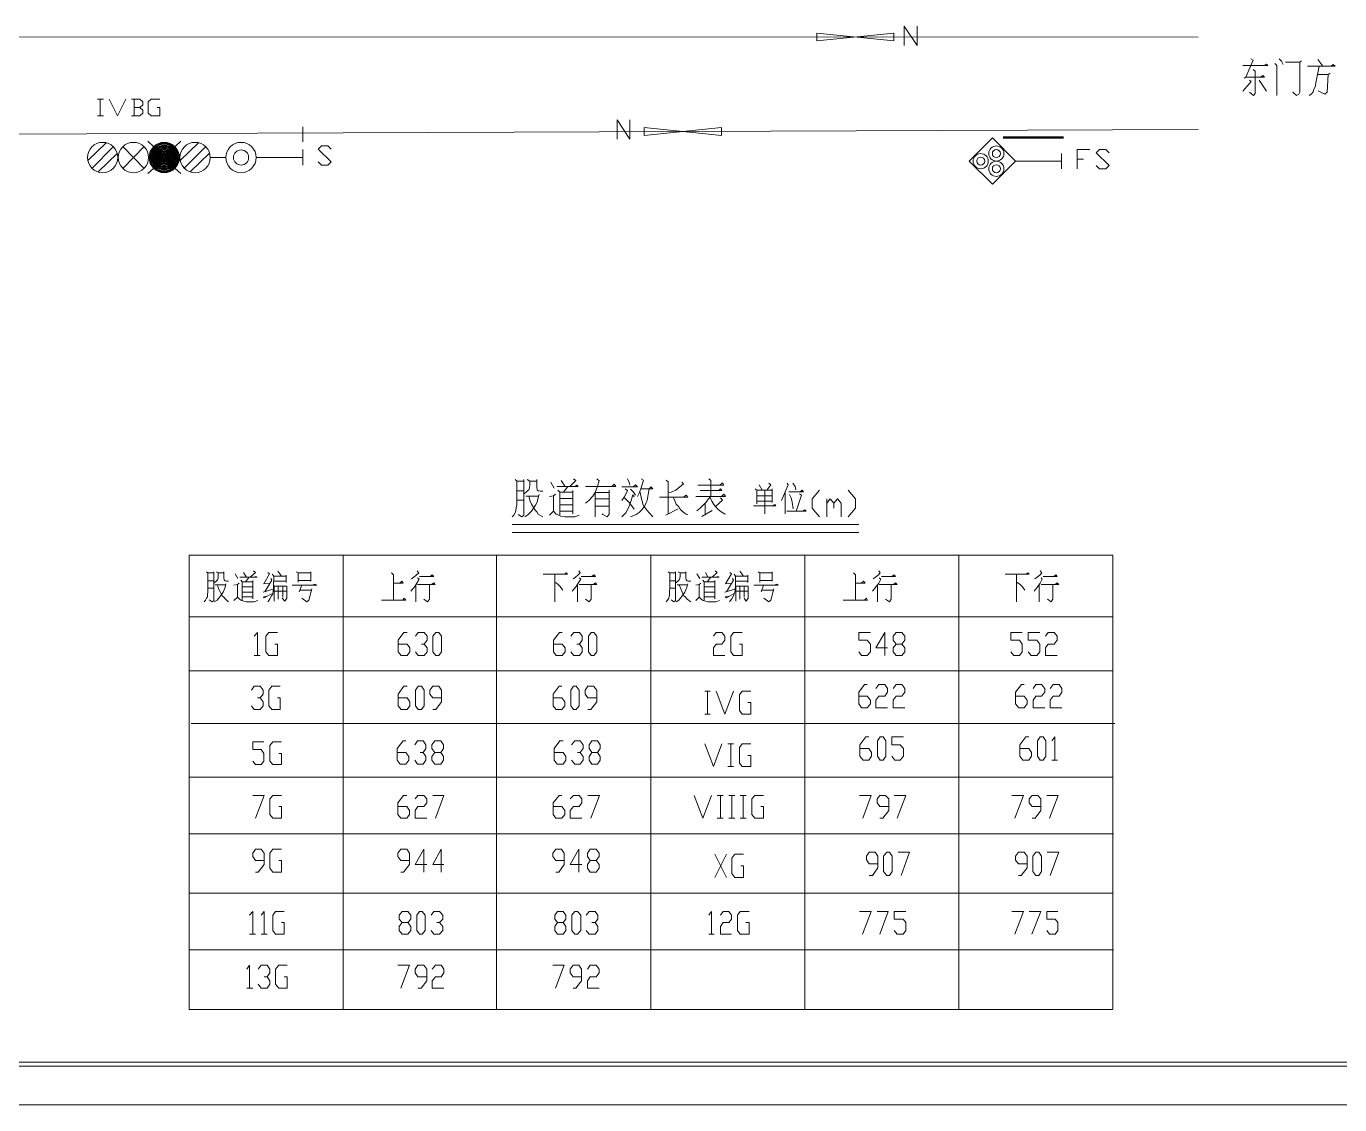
# Model space of a CAD drawing. Header units: millimetres. Extents: x 18 to 1853, y 466 to 763.
# Drawn here: x 1440.6 to 1611.3, y 466.2 to 606.3 of the extents above; entities that cross this region are included whole.
import ezdxf

# ---------------------------------------------------------------- set-up
doc = ezdxf.new("R2010")
doc.units = ezdxf.units.MM
doc.header["$MEASUREMENT"] = 0
doc.layers.add('1', color=7, linetype='Continuous')

msp = doc.modelspace()

# ---------------------------------------------------------------- linework, layer by layer
at = {"color": 3, "lineweight": 50}
msp.add_line((1567.55, 591.81), (1575.38, 591.81), dxfattribs=at)
at = {"color": 255, "linetype": 'Continuous', "lineweight": 0}
msp.add_line((18.35, 466.19), (1852.6, 466.19), dxfattribs=at)
for points in [[(1554.69, 603.76), (1554.69, 606.25), (1556.36, 603.76), (1556.36, 606.25)], [(1543.31, 604.38), (1543.31, 605.37)], [(1543.31, 605.37), (1553.34, 604.38)], [(1553.34, 605.37), (1543.31, 604.38)], [(1553.34, 604.38), (1553.34, 605.37)], [(1598.66, 601.16), (1601.94, 601.16), (1601.73, 601.32), (1601.42, 601.16)], [(1599.7, 602.04), (1600.01, 601.84), (1599.08, 599.65)], [(1602.82, 601.42), (1603.08, 601.16), (1603.08, 597.26)], [(1603.39, 602.04), (1603.7, 601.73), (1603.91, 601.27)], [(1604.22, 601.58), (1606.09, 601.58)], [(1606.3, 601.78), (1606.09, 601.58), (1606.09, 597.68), (1605.94, 597.42), (1605.63, 597.26), (1605.16, 597.68)], [(1607.08, 601.06), (1610.67, 601.06), (1610.41, 601.27), (1610.15, 601.06)], [(1608.59, 601.06), (1608.17, 598.93), (1608.12, 598.51), (1607.91, 598.04), (1607.81, 597.73), (1607.6, 597.47), (1607.29, 597.26)], [(1608.43, 601.94), (1609.06, 601.06)], [(1599.54, 599.24), (1599.75, 599.08), (1598.66, 597.83)], [(1598.87, 599.5), (1599.08, 599.65), (1601.47, 599.65), (1601.26, 599.86), (1600.95, 599.65)], [(1600.01, 600.64), (1600.27, 600.43), (1600.27, 597.52), (1600.06, 597.26), (1599.54, 597.68)], [(1600.79, 599.24), (1601.73, 597.83)], [(1608.38, 599.97), (1609.78, 599.97)], [(1610.04, 600.17), (1609.78, 599.97), (1609.63, 597.68), (1609.32, 597.42), (1608.48, 597.89)], [(1449.87, 596.8), (1450.64, 596.8)], [(1450.23, 596.8), (1450.23, 594.61)], [(1451.37, 596.8), (1452.46, 594.61), (1453.56, 596.8)], [(1455.37, 595.7), (1455.74, 596.07), (1455.74, 596.43), (1455.37, 596.8), (1454.28, 596.8)], [(1454.28, 594.61), (1455.37, 594.61), (1455.74, 594.98), (1455.74, 595.34), (1455.37, 595.7), (1454.65, 595.7)], [(1454.65, 596.8), (1454.65, 594.61)], [(1457.61, 595.7), (1457.97, 595.7), (1457.97, 594.61), (1456.83, 594.61), (1456.47, 594.98), (1456.47, 596.43), (1456.83, 596.8), (1457.97, 596.8)], [(1449.87, 594.61), (1450.64, 594.61)], [(1517.38, 591.6), (1517.38, 594.09), (1519.04, 591.6), (1519.04, 594.09)], [(1476.53, 593.21), (1476.53, 593.21)], [(1476.53, 591.23), (1476.53, 593.21)], [(1520.91, 592.07), (1520.91, 593.11)], [(1520.91, 593.11), (1530.94, 592.07)], [(1530.94, 593.11), (1520.91, 592.07)], [(1530.94, 592.07), (1530.94, 593.11)], [(1455.95, 590.66), (1453.14, 587.8)], [(1453.14, 590.66), (1455.95, 587.8)], [(1456.41, 591.34), (1457.14, 590.66)], [(1460.68, 591.34), (1459.95, 590.66)], [(1478.55, 588.64), (1478.97, 588.22), (1479.8, 588.22), (1480.22, 588.64), (1478.55, 590.3), (1478.97, 590.71), (1479.8, 590.71), (1480.22, 590.3)], [(1563.11, 588.74), (1566.13, 591.75)], [(1566.13, 591.75), (1569.14, 588.74)], [(1466.55, 589.21), (1464.52, 589.21)], [(1476.53, 589.21), (1470.55, 589.21)], [(1476.53, 588.22), (1476.53, 590.25)], [(1575.12, 587.75), (1575.12, 589.73)], [(1577.14, 587.75), (1577.14, 590.25), (1578.81, 590.25)], [(1577.14, 589), (1577.98, 589)], [(1579.64, 588.17), (1580.06, 587.75), (1580.89, 587.75), (1581.3, 588.17), (1579.64, 589.83), (1580.06, 590.25), (1580.89, 590.25), (1581.3, 589.83)], [(1457.14, 587.8), (1456.41, 587.13)], [(1459.95, 587.8), (1460.68, 587.13)], [(1566.13, 585.73), (1563.11, 588.74)], [(1569.14, 588.74), (1566.13, 585.73)], [(1575.12, 588.74), (1569.14, 588.74)], [(1504.12, 547.37), (1504.33, 547.16), (1504.33, 544.88), (1504.33, 544.1), (1504.28, 543.73), (1504.23, 543.32), (1504.12, 543.06), (1503.97, 542.74), (1503.76, 542.54)], [(1504.33, 547.16), (1505.27, 547.16)], [(1505.27, 547.37), (1505.27, 542.74), (1505.01, 542.54), (1504.54, 542.85)], [(1505.68, 547.37), (1506.05, 547.16), (1506.05, 546.64), (1506, 546.33), (1505.89, 546.07), (1505.74, 545.91), (1505.27, 545.5)], [(1506.05, 547.16), (1506.93, 547.16)], [(1506.93, 547.37), (1506.93, 546.38), (1506.98, 546.07), (1507.14, 545.91), (1507.4, 545.86), (1507.71, 545.86)], [(1508.75, 547.06), (1509.22, 546.28)], [(1509.53, 546.49), (1512.34, 546.49), (1512.13, 546.64), (1511.87, 546.49)], [(1510.1, 547.27), (1510.57, 546.54)], [(1510.98, 546.49), (1510.41, 545.76)], [(1511.71, 547.47), (1512.02, 547.27), (1511.24, 546.49)], [(1514.73, 547.47), (1515.04, 547.21), (1514.83, 546.54), (1514.52, 545.71), (1514.21, 545.24), (1513.69, 544.67), (1513.27, 544.3)], [(1513.27, 546.49), (1517.22, 546.49), (1517.01, 546.8), (1516.7, 546.49)], [(1518, 546.43), (1520.03, 546.43), (1519.77, 546.69), (1519.46, 546.43)], [(1518.42, 546.17), (1518.73, 545.97), (1518.52, 545.5), (1518.31, 545.08), (1518, 544.67)], [(1518.73, 547.47), (1518.94, 547.01), (1519.04, 546.64)], [(1520.5, 546.17), (1522, 546.17), (1521.79, 546.43), (1521.53, 546.17), (1521.43, 545.45), (1521.27, 544.67), (1521.12, 544.3), (1520.96, 543.99), (1520.6, 543.47), (1520.24, 543.11), (1519.87, 542.85), (1519.14, 542.54)], [(1519.14, 546.12), (1519.51, 545.76), (1519.77, 545.34)], [(1520.5, 547.47), (1520.81, 547.32), (1520.5, 546.33), (1520.29, 545.71), (1520.03, 545.19)], [(1523.77, 547.32), (1524.03, 547.11), (1524.03, 542.9)], [(1525.8, 547.06), (1526, 546.85), (1525.02, 546.02), (1524.39, 545.76), (1524.03, 545.65)], [(1527.88, 546.64), (1531.25, 546.64), (1531.05, 546.95), (1530.73, 546.64)], [(1528.19, 545.97), (1530.99, 545.97), (1530.79, 546.17), (1530.58, 545.97)], [(1529.28, 547.47), (1529.54, 547.27), (1529.54, 545.19)], [(1535.31, 546.17), (1535.52, 546.02), (1535.52, 544.25)], [(1535.83, 546.69), (1536.24, 546.02)], [(1537.07, 546.9), (1537.33, 546.69), (1536.81, 546.02)], [(1537.54, 546.17), (1537.54, 544.41)], [(1539.47, 546.9), (1539.62, 546.69), (1538.74, 544.67)], [(1540.19, 546.9), (1540.5, 546.49), (1540.61, 546.07)], [(1504.33, 545.91), (1505.27, 545.91)], [(1504.33, 544.72), (1505.27, 544.72)], [(1507.24, 545.45), (1507.09, 544.88), (1506.98, 544.46), (1506.77, 544.04), (1506.51, 543.68), (1506.26, 543.26), (1506.05, 543.06), (1505.79, 542.8), (1505.37, 542.54)], [(1505.53, 545.24), (1507.19, 545.24)], [(1505.89, 545.24), (1506.1, 544.56), (1506.26, 544.2), (1506.46, 543.84), (1506.72, 543.42), (1506.93, 543.21), (1507.14, 542.9), (1507.71, 542.54)], [(1509.37, 545.5), (1509.11, 545.29), (1509.11, 543.26), (1508.59, 542.74)], [(1508.59, 545.19), (1509.11, 545.29)], [(1509.69, 546.02), (1509.95, 545.76), (1509.95, 542.8)], [(1509.95, 545.76), (1511.61, 545.76)], [(1509.95, 544.93), (1511.61, 544.93)], [(1511.61, 545.97), (1511.61, 542.95)], [(1514.52, 545.71), (1516.34, 545.71)], [(1514.52, 542.54), (1514.52, 545.65)], [(1514.52, 544.88), (1516.34, 544.88)], [(1516.34, 546.02), (1516.34, 542.9), (1516.08, 542.54), (1515.51, 542.85), (1515.45, 542.95)], [(1519.61, 545.14), (1519.4, 545.4), (1519.14, 544.41), (1518.88, 543.73), (1518.52, 543.06), (1518, 542.54)], [(1518.36, 545.03), (1518.99, 544.36), (1519.61, 543.52)], [(1520.34, 545.86), (1520.6, 544.72), (1520.7, 544.25), (1520.86, 543.94), (1521.12, 543.58), (1521.53, 543.06), (1522, 542.54)], [(1522.89, 545.08), (1526.58, 545.08), (1526.37, 545.34), (1526, 545.08)], [(1524.65, 545.08), (1524.86, 544.62), (1525.07, 544.2), (1525.38, 543.84), (1525.59, 543.52), (1525.85, 543.26), (1526.11, 543.06), (1526.37, 542.9), (1526.58, 542.85)], [(1527.62, 545.19), (1531.46, 545.19), (1531.25, 545.5), (1530.94, 545.19)], [(1529.54, 545.24), (1529.23, 544.82), (1528.97, 544.46), (1528.55, 544.04), (1528.19, 543.68), (1527.72, 543.32)], [(1529.43, 545.14), (1529.69, 544.56), (1529.95, 544.15), (1530.16, 543.89), (1530.47, 543.52), (1530.89, 543.21), (1531.31, 542.95), (1531.46, 542.9)], [(1530.79, 545.03), (1531.05, 544.72), (1530.63, 544.3), (1530.16, 543.89)], [(1535.52, 546.02), (1537.54, 546.02)], [(1535.52, 545.29), (1537.54, 545.29)], [(1535.52, 544.56), (1537.54, 544.56)], [(1536.55, 546.02), (1536.55, 542.95)], [(1539.21, 545.76), (1539.21, 542.95)], [(1539.67, 545.81), (1541.6, 545.81), (1541.44, 546.02), (1541.18, 545.81)], [(1539.78, 545.45), (1539.98, 545.03), (1540.14, 544.46), (1540.24, 543.58)], [(1541.08, 545.55), (1541.34, 545.34), (1540.66, 543.26)], [(1543.67, 546.02), (1542.74, 544.88), (1542.74, 543.68), (1543.67, 542.54)], [(1544.61, 542.54), (1544.61, 544.88)], [(1544.61, 544.3), (1545.08, 544.88), (1545.55, 544.3), (1545.55, 543.68)], [(1545.55, 544.3), (1546.01, 544.88), (1546.48, 544.3), (1546.48, 542.54)], [(1547.42, 546.02), (1548.35, 544.88), (1548.35, 543.68), (1547.42, 542.54)], [(1509.11, 543.26), (1509.48, 542.9), (1509.79, 542.74), (1510.15, 542.59), (1510.57, 542.54), (1511.87, 542.54), (1512.44, 542.74)], [(1509.95, 544.1), (1511.61, 544.1)], [(1509.95, 543.26), (1511.61, 543.26)], [(1514.52, 543.94), (1516.34, 543.94)], [(1523.72, 542.74), (1525.33, 543.58)], [(1528.4, 542.59), (1529.75, 543.37)], [(1528.81, 544.25), (1528.81, 542.74)], [(1535.1, 543.99), (1538.01, 543.99), (1537.85, 544.15), (1537.54, 543.99)], [(1539.41, 543.26), (1541.96, 543.26), (1541.75, 543.47), (1541.49, 543.26)], [(1481.78, 537.55), (1481.78, 529.54)], [(1481.78, 537.55), (1481.78, 478.56)], [(1501.73, 537.55), (1501.73, 529.54)], [(1501.73, 537.55), (1501.73, 478.56)], [(1521.74, 537.55), (1521.74, 478.56)], [(1541.75, 537.55), (1541.75, 529.54)], [(1541.75, 537.55), (1541.75, 478.56)], [(1561.76, 537.55), (1561.76, 529.54)], [(1561.76, 537.55), (1561.76, 478.56)], [(1464.05, 535.42), (1464.21, 535.26), (1464.21, 533.44), (1464.21, 532.77), (1464.16, 532.45), (1464.16, 532.14), (1464.05, 531.99), (1463.9, 531.73), (1463.74, 531.52)], [(1464.21, 535.26), (1464.99, 535.26)], [(1464.21, 534.22), (1464.99, 534.22)], [(1464.99, 535.42), (1464.99, 531.67), (1464.78, 531.52), (1464.37, 531.78)], [(1465.3, 535.42), (1465.56, 535.26), (1465.56, 534.79), (1465.56, 534.58), (1465.46, 534.38), (1465.35, 534.22), (1464.99, 533.91)], [(1465.61, 535.26), (1466.29, 535.26)], [(1466.29, 535.42), (1466.29, 534.64), (1466.34, 534.38), (1466.44, 534.22), (1466.65, 534.17), (1466.91, 534.17)], [(1467.74, 535.16), (1468.11, 534.53)], [(1468.37, 534.69), (1470.6, 534.69), (1470.45, 534.79), (1470.24, 534.69)], [(1468.47, 534.33), (1468.68, 534.12), (1468.68, 531.73)], [(1468.84, 535.31), (1469.2, 534.74)], [(1469.56, 534.69), (1469.09, 534.12)], [(1470.13, 535.52), (1470.39, 535.31), (1469.72, 534.69)], [(1470.03, 534.27), (1470.03, 531.88)], [(1472.01, 535.31), (1472.21, 535.16), (1471.49, 533.86)], [(1472.37, 534.53), (1472.53, 534.33), (1471.59, 532.82)], [(1472.79, 534.84), (1472.73, 533.55), (1472.73, 533.18), (1472.68, 532.87), (1472.63, 532.56), (1472.47, 532.3), (1472.27, 531.88), (1472.11, 531.67), (1472.01, 531.52)], [(1472.58, 535.1), (1472.79, 534.84), (1474.4, 534.84)], [(1472.79, 534.17), (1474.34, 534.17)], [(1473.3, 535.47), (1473.56, 535.16), (1473.72, 534.9)], [(1474.4, 534.95), (1474.4, 534.01)], [(1475.7, 535.42), (1475.96, 535.26), (1475.96, 534.07)], [(1475.96, 535.26), (1477.57, 535.26)], [(1475.96, 534.27), (1477.57, 534.27)], [(1477.57, 535.42), (1477.57, 534.17)], [(1488.06, 535.26), (1488.32, 535), (1488.32, 531.73)], [(1488.32, 533.91), (1489.57, 533.91), (1489.42, 534.17), (1489.16, 533.91)], [(1491.44, 534.64), (1491.65, 534.43), (1491.34, 533.91), (1491.08, 533.49), (1490.56, 532.87)], [(1491.39, 535.52), (1491.6, 535.26), (1491.29, 534.95), (1490.98, 534.69), (1490.66, 534.48)], [(1491.7, 534.79), (1493.57, 534.79), (1493.37, 535), (1493.11, 534.79)], [(1507.76, 535.1), (1510.93, 535.1), (1510.78, 535.26), (1510.57, 535.1)], [(1509.27, 535.1), (1509.27, 531.52)], [(1512.44, 534.64), (1512.65, 534.43), (1512.34, 533.91), (1512.08, 533.49), (1511.56, 532.87)], [(1512.39, 535.52), (1512.6, 535.26), (1512.28, 534.95), (1511.97, 534.69), (1511.66, 534.48)], [(1512.7, 534.79), (1514.57, 534.79), (1514.36, 535), (1514.1, 534.79)], [(1524.03, 535.42), (1524.24, 535.26), (1524.24, 533.44), (1524.19, 532.77), (1524.19, 532.45), (1524.13, 532.14), (1524.08, 531.99), (1523.93, 531.73), (1523.77, 531.52)], [(1524.24, 535.26), (1524.96, 535.26)], [(1524.24, 534.22), (1524.96, 534.22)], [(1524.96, 535.42), (1524.96, 531.67), (1524.76, 531.52), (1524.39, 531.78)], [(1525.33, 535.42), (1525.59, 535.26), (1525.59, 534.79), (1525.54, 534.58), (1525.43, 534.38), (1525.33, 534.22), (1524.96, 533.91)], [(1525.59, 535.26), (1526.32, 535.26)], [(1526.32, 535.42), (1526.32, 534.64), (1526.37, 534.38), (1526.47, 534.22), (1526.63, 534.17), (1526.94, 534.17)], [(1527.72, 535.16), (1528.14, 534.53)], [(1528.4, 534.69), (1530.63, 534.69), (1530.47, 534.79), (1530.27, 534.69)], [(1528.5, 534.33), (1528.71, 534.12), (1528.71, 531.73)], [(1528.86, 535.31), (1529.17, 534.74)], [(1529.54, 534.69), (1529.07, 534.12)], [(1530.11, 535.52), (1530.37, 535.31), (1529.75, 534.69)], [(1530.06, 534.27), (1530.06, 531.88)], [(1532.03, 535.31), (1532.24, 535.16), (1531.46, 533.86), (1532.24, 533.91)], [(1532.35, 534.53), (1532.5, 534.33), (1531.57, 532.82)], [(1532.76, 534.84), (1532.76, 533.55), (1532.71, 533.18), (1532.71, 532.87), (1532.6, 532.56), (1532.5, 532.3), (1532.29, 531.88), (1532.09, 531.67), (1531.98, 531.52)], [(1532.6, 535.1), (1532.76, 534.84), (1534.37, 534.84)], [(1532.76, 534.17), (1534.37, 534.17)], [(1533.33, 535.47), (1533.59, 535.16), (1533.75, 534.9)], [(1534.37, 534.95), (1534.37, 534.01)], [(1535.72, 535.42), (1535.93, 535.26), (1535.93, 534.07)], [(1535.93, 535.26), (1537.54, 535.26)], [(1535.93, 534.27), (1537.54, 534.27)], [(1537.54, 535.42), (1537.54, 534.17)], [(1548.09, 535.26), (1548.35, 535), (1548.35, 531.73)], [(1548.35, 533.91), (1549.6, 533.91), (1549.39, 534.17), (1549.13, 533.91)], [(1551.42, 534.64), (1551.63, 534.43), (1551.37, 533.91), (1551.05, 533.49), (1550.54, 532.87)], [(1551.37, 535.52), (1551.57, 535.26), (1551.31, 534.95), (1550.95, 534.69), (1550.64, 534.48)], [(1551.73, 534.79), (1553.55, 534.79), (1553.39, 535), (1553.08, 534.79)], [(1567.79, 535.1), (1570.91, 535.1), (1570.75, 535.26), (1570.54, 535.1)], [(1569.25, 535.1), (1569.25, 531.52)], [(1572.47, 534.64), (1572.62, 534.43), (1572.36, 533.91), (1572.05, 533.49), (1571.58, 532.87)], [(1572.36, 535.52), (1572.57, 535.26), (1572.31, 534.95), (1571.95, 534.69), (1571.64, 534.48)], [(1572.73, 534.79), (1574.55, 534.79), (1574.39, 535), (1574.13, 534.79)], [(1464.21, 533.29), (1464.99, 533.29)], [(1466.55, 533.86), (1466.44, 533.39), (1466.34, 533.08), (1466.18, 532.77), (1465.98, 532.45), (1465.77, 532.14), (1465.61, 531.93), (1465.4, 531.73), (1465.04, 531.52)], [(1465.15, 533.7), (1466.5, 533.7)], [(1465.46, 533.7), (1465.61, 533.18), (1465.77, 532.87), (1465.92, 532.56), (1466.13, 532.25), (1466.29, 532.09), (1466.5, 531.83), (1466.91, 531.52)], [(1468.26, 533.91), (1468.06, 533.75), (1468.06, 532.09), (1467.59, 531.67)], [(1467.59, 533.65), (1468.06, 533.75)], [(1468.68, 534.12), (1470.03, 534.12)], [(1468.68, 533.44), (1470.03, 533.44)], [(1468.68, 532.77), (1470.03, 532.77)], [(1471.38, 532.77), (1472.63, 533.13)], [(1471.43, 533.86), (1472.27, 533.91)], [(1471.9, 532.25), (1471.43, 532.14), (1471.54, 532.04), (1472.47, 532.56)], [(1472.73, 533.7), (1472.84, 533.55), (1472.84, 531.57)], [(1472.84, 533.55), (1474.45, 533.55), (1474.45, 531.99), (1474.19, 531.57), (1473.88, 531.99)], [(1472.84, 532.87), (1474.45, 532.87)], [(1473.36, 533.55), (1473.36, 531.83)], [(1473.93, 533.55), (1473.93, 532.09)], [(1475.18, 533.65), (1478.35, 533.65), (1478.09, 533.81), (1477.77, 533.65)], [(1476.42, 533.65), (1476.06, 532.82)], [(1476.16, 533.03), (1477.67, 533.03)], [(1477.72, 533.18), (1477.31, 531.73), (1477.05, 531.52), (1476.42, 531.99)], [(1491.24, 533.75), (1491.24, 531.52)], [(1491.44, 533.75), (1493.73, 533.75), (1493.57, 533.96), (1493.26, 533.75)], [(1493, 533.75), (1493, 531.83), (1492.74, 531.52), (1492.27, 531.83)], [(1509.27, 534.07), (1509.69, 533.81), (1510, 533.49), (1510.31, 533.03)], [(1512.23, 533.75), (1512.23, 531.52)], [(1512.44, 533.75), (1514.73, 533.75), (1514.57, 533.96), (1514.26, 533.75)], [(1514, 533.75), (1514, 531.83), (1513.74, 531.52), (1513.27, 531.83)], [(1524.24, 533.29), (1524.96, 533.29)], [(1526.58, 533.86), (1526.42, 533.39), (1526.32, 533.08), (1526.16, 532.77), (1525.95, 532.45), (1525.74, 532.14), (1525.59, 531.93), (1525.38, 531.73), (1525.07, 531.52)], [(1525.17, 533.7), (1526.52, 533.7)], [(1525.43, 533.7), (1525.64, 533.18), (1525.8, 532.87), (1525.9, 532.56), (1526.11, 532.25), (1526.26, 532.09), (1526.47, 531.83), (1526.94, 531.52)], [(1528.24, 533.91), (1528.03, 533.75), (1528.03, 532.09), (1527.62, 531.67)], [(1527.62, 533.65), (1528.03, 533.75)], [(1528.71, 534.12), (1530.06, 534.12)], [(1528.71, 533.44), (1530.06, 533.44)], [(1528.71, 532.77), (1530.06, 532.77)], [(1531.36, 532.77), (1532.66, 533.13)], [(1531.88, 532.25), (1531.41, 532.14), (1531.57, 532.04), (1532.5, 532.56)], [(1532.76, 533.7), (1532.81, 533.55), (1532.81, 531.57)], [(1532.81, 533.55), (1534.42, 533.55), (1534.42, 531.99), (1534.16, 531.57), (1533.9, 531.99)], [(1532.81, 532.87), (1534.42, 532.87)], [(1533.33, 533.55), (1533.33, 531.83)], [(1533.9, 533.55), (1533.9, 532.09)], [(1535.15, 533.65), (1538.32, 533.65), (1538.11, 533.81), (1537.8, 533.65)], [(1536.4, 533.65), (1536.09, 532.82)], [(1536.14, 533.03), (1537.7, 533.03)], [(1537.75, 533.18), (1537.33, 531.73), (1537.07, 531.52), (1536.45, 531.99)], [(1551.21, 533.75), (1551.21, 531.52)], [(1551.42, 533.75), (1553.76, 533.75), (1553.55, 533.96), (1553.29, 533.75)], [(1552.98, 533.75), (1552.98, 531.83), (1552.77, 531.52), (1552.25, 531.83)], [(1569.25, 534.07), (1569.71, 533.81), (1570.02, 533.49), (1570.34, 533.03)], [(1572.21, 533.75), (1572.21, 531.52)], [(1572.47, 533.75), (1574.75, 533.75), (1574.55, 533.96), (1574.29, 533.75)], [(1573.97, 533.75), (1573.97, 531.83), (1573.77, 531.52), (1573.3, 531.83)], [(1468.06, 532.09), (1468.32, 531.83), (1468.58, 531.67), (1468.89, 531.57), (1469.2, 531.52), (1470.24, 531.52), (1470.71, 531.67)], [(1468.68, 532.14), (1470.03, 532.14)], [(1486.77, 531.73), (1489.94, 531.73), (1489.73, 531.99), (1489.52, 531.73)], [(1528.03, 532.09), (1528.29, 531.83), (1528.55, 531.67), (1528.86, 531.57), (1529.17, 531.52), (1530.21, 531.52), (1530.68, 531.67)], [(1528.71, 532.14), (1530.06, 532.14)], [(1546.74, 531.73), (1549.91, 531.73), (1549.76, 531.99), (1549.5, 531.73)], [(1470.24, 527.05), (1470.65, 527.52), (1470.65, 524.55)], [(1472.89, 526.01), (1473.25, 526.01), (1473.25, 524.55), (1472.11, 524.55), (1471.75, 525.02), (1471.75, 527.05), (1472.11, 527.52), (1473.25, 527.52)], [(1488.95, 526.01), (1490.09, 526.01), (1490.46, 525.54), (1490.46, 525.02), (1490.09, 524.55), (1489.31, 524.55), (1488.95, 525.02), (1488.95, 526.53), (1489.68, 527.52), (1490.09, 527.52)], [(1491.18, 527.05), (1491.55, 527.52), (1492.33, 527.52), (1492.69, 527.05), (1492.69, 526.53), (1492.33, 526.01), (1491.96, 526.01)], [(1493.83, 524.55), (1493.42, 525.02), (1493.42, 527.05), (1493.83, 527.52), (1494.2, 527.52), (1494.56, 527.05), (1494.56, 525.02), (1494.2, 524.55), (1493.83, 524.55)], [(1509.11, 526.01), (1510.26, 526.01), (1510.62, 525.54), (1510.62, 525.02), (1510.26, 524.55), (1509.48, 524.55), (1509.11, 525.02), (1509.11, 526.53), (1509.89, 527.52), (1510.26, 527.52)], [(1511.35, 527.05), (1511.76, 527.52), (1512.49, 527.52), (1512.86, 527.05), (1512.86, 526.53), (1512.49, 526.01), (1512.13, 526.01)], [(1514, 524.55), (1513.64, 525.02), (1513.64, 527.05), (1514, 527.52), (1514.36, 527.52), (1514.73, 527.05), (1514.73, 525.02), (1514.36, 524.55), (1514, 524.55)], [(1529.9, 527.05), (1530.27, 527.52), (1530.99, 527.52), (1531.36, 527.05), (1531.36, 526.53), (1530.99, 526.01), (1530.27, 526.01), (1529.9, 525.54), (1529.9, 524.55), (1531.36, 524.55)], [(1533.28, 526.01), (1533.64, 526.01), (1533.64, 524.55), (1532.5, 524.55), (1532.14, 525.02), (1532.14, 527.05), (1532.5, 527.52), (1533.64, 527.52)], [(1548.77, 525.02), (1549.13, 524.55), (1549.86, 524.55), (1550.28, 525.02), (1550.28, 526.01), (1549.86, 526.53), (1548.77, 526.53), (1548.77, 527.52), (1550.28, 527.52)], [(1552.51, 525.54), (1551, 525.54), (1552.15, 527.52), (1552.15, 524.55)], [(1553.65, 524.55), (1553.24, 525.02), (1553.24, 525.54), (1553.65, 526.01), (1554.38, 526.01), (1554.74, 526.53), (1554.74, 527.05), (1554.38, 527.52), (1553.65, 527.52), (1553.24, 527.05), (1553.24, 526.53), (1553.65, 526.01)], [(1568.52, 525.02), (1568.93, 524.55), (1569.66, 524.55), (1570.02, 525.02), (1570.02, 526.01), (1569.66, 526.53), (1568.52, 526.53), (1568.52, 527.52), (1570.02, 527.52)], [(1570.8, 525.02), (1571.17, 524.55), (1571.9, 524.55), (1572.31, 525.02), (1572.31, 526.01), (1571.9, 526.53), (1570.8, 526.53), (1570.8, 527.52), (1572.31, 527.52)], [(1573.04, 527.05), (1573.4, 527.52), (1574.18, 527.52), (1574.55, 527.05), (1574.55, 526.53), (1574.18, 526.01), (1573.4, 526.01), (1573.04, 525.54), (1573.04, 524.55), (1574.55, 524.55)], [(1492.33, 526.01), (1492.69, 525.54), (1492.69, 525.02), (1492.33, 524.55), (1491.55, 524.55), (1491.18, 525.02)], [(1512.49, 526.01), (1512.86, 525.54), (1512.86, 525.02), (1512.49, 524.55), (1511.76, 524.55), (1511.35, 525.02)], [(1554.38, 526.01), (1554.74, 525.54), (1554.74, 525.02), (1554.38, 524.55), (1553.65, 524.55)], [(1470.24, 524.55), (1471.02, 524.55)], [(1461.77, 522.53), (1581.77, 522.53)], [(1469.87, 520.03), (1470.24, 520.55), (1471.02, 520.55), (1471.38, 520.03), (1471.38, 519.51), (1471.02, 519.05), (1470.65, 519.05)], [(1473.25, 519.05), (1473.62, 519.05), (1473.62, 517.54), (1472.53, 517.54), (1472.11, 518.01), (1472.11, 520.03), (1472.53, 520.55), (1473.62, 520.55)], [(1488.95, 519.05), (1490.09, 519.05), (1490.46, 518.53), (1490.46, 518.01), (1490.09, 517.54), (1489.31, 517.54), (1488.95, 518.01), (1488.95, 519.51), (1489.68, 520.55), (1490.09, 520.55)], [(1491.55, 517.54), (1491.18, 518.01), (1491.18, 520.03), (1491.55, 520.55), (1491.96, 520.55), (1492.33, 520.03), (1492.33, 518.01), (1491.96, 517.54), (1491.55, 517.54)], [(1493.42, 517.54), (1493.83, 517.54), (1494.56, 518.53), (1494.56, 520.03), (1494.2, 520.55), (1493.42, 520.55), (1493.05, 520.03), (1493.05, 519.51), (1493.42, 519.05), (1494.56, 519.05)], [(1509.06, 519.05), (1510.2, 519.05), (1510.57, 518.53), (1510.57, 518.01), (1510.2, 517.54), (1509.48, 517.54), (1509.06, 518.01), (1509.06, 519.51), (1509.84, 520.55), (1510.2, 520.55)], [(1511.71, 517.54), (1511.35, 518.01), (1511.35, 520.03), (1511.71, 520.55), (1512.08, 520.55), (1512.44, 520.03), (1512.44, 518.01), (1512.08, 517.54), (1511.71, 517.54)], [(1513.58, 517.54), (1513.95, 517.54), (1514.73, 518.53), (1514.73, 520.03), (1514.31, 520.55), (1513.58, 520.55), (1513.22, 520.03), (1513.22, 519.51), (1513.58, 519.05), (1514.73, 519.05)], [(1548.77, 519.25), (1549.86, 519.25), (1550.28, 518.73), (1550.28, 518.27), (1549.86, 517.75), (1549.13, 517.75), (1548.77, 518.27), (1548.77, 519.77), (1549.5, 520.76), (1549.86, 520.76)], [(1551, 520.24), (1551.37, 520.76), (1552.15, 520.76), (1552.51, 520.24), (1552.51, 519.77), (1552.15, 519.25), (1551.37, 519.25), (1551, 518.73), (1551, 517.75), (1552.51, 517.75)], [(1553.24, 520.24), (1553.65, 520.76), (1554.38, 520.76), (1554.74, 520.24), (1554.74, 519.77), (1554.38, 519.25), (1553.65, 519.25), (1553.24, 518.73), (1553.24, 517.75), (1554.74, 517.75)], [(1569.14, 519.25), (1570.28, 519.25), (1570.65, 518.73), (1570.65, 518.27), (1570.28, 517.75), (1569.56, 517.75), (1569.14, 518.27), (1569.14, 519.77), (1569.92, 520.76), (1570.28, 520.76)], [(1571.43, 520.24), (1571.79, 520.76), (1572.52, 520.76), (1572.94, 520.24), (1572.94, 519.77), (1572.52, 519.25), (1571.79, 519.25), (1571.43, 518.73), (1571.43, 517.75), (1572.94, 517.75)], [(1573.66, 520.24), (1574.03, 520.76), (1574.81, 520.76), (1575.17, 520.24), (1575.17, 519.77), (1574.81, 519.25), (1574.03, 519.25), (1573.66, 518.73), (1573.66, 517.75), (1575.17, 517.75)], [(1471.02, 519.05), (1471.38, 518.53), (1471.38, 518.01), (1471.02, 517.54), (1470.24, 517.54), (1469.87, 518.01)], [(1528.76, 519.88), (1529.49, 519.88)], [(1529.12, 519.88), (1529.12, 516.91)], [(1530.27, 519.88), (1531.36, 516.91), (1532.5, 519.88)], [(1534.37, 518.42), (1534.74, 518.42), (1534.74, 516.91), (1533.64, 516.91), (1533.28, 517.38), (1533.28, 519.41), (1533.64, 519.88), (1534.74, 519.88)], [(1462.03, 515.72), (1582.03, 515.72)], [(1528.76, 516.91), (1529.49, 516.91)], [(1548.92, 512.44), (1550.07, 512.44), (1550.43, 511.93), (1550.43, 511.46), (1550.07, 510.94), (1549.34, 510.94), (1548.92, 511.46), (1548.92, 512.91), (1549.7, 513.95), (1550.07, 513.95)], [(1551.57, 510.94), (1551.21, 511.46), (1551.21, 513.43), (1551.57, 513.95), (1551.94, 513.95), (1552.3, 513.43), (1552.3, 511.46), (1551.94, 510.94), (1551.57, 510.94)], [(1553.08, 511.46), (1553.45, 510.94), (1554.17, 510.94), (1554.59, 511.46), (1554.59, 512.44), (1554.17, 512.91), (1553.08, 512.91), (1553.08, 513.95), (1554.59, 513.95)], [(1569.71, 512.44), (1570.86, 512.44), (1571.22, 511.93), (1571.22, 511.46), (1570.86, 510.94), (1570.08, 510.94), (1569.71, 511.46), (1569.71, 512.91), (1570.49, 513.95), (1570.86, 513.95)], [(1572.36, 510.94), (1572, 511.46), (1572, 513.43), (1572.36, 513.95), (1572.73, 513.95), (1573.09, 513.43), (1573.09, 511.46), (1572.73, 510.94), (1572.36, 510.94)], [(1573.87, 513.43), (1574.23, 513.95), (1574.23, 510.94)], [(1470.03, 510.83), (1470.39, 510.37), (1471.12, 510.37), (1471.49, 510.83), (1471.49, 511.82), (1471.12, 512.34), (1470.03, 512.34), (1470.03, 513.33), (1471.49, 513.33)], [(1473.41, 511.82), (1473.77, 511.82), (1473.77, 510.37), (1472.63, 510.37), (1472.27, 510.83), (1472.27, 512.86), (1472.63, 513.33), (1473.77, 513.33)], [(1488.79, 511.93), (1489.94, 511.93), (1490.3, 511.41), (1490.3, 510.94), (1489.94, 510.42), (1489.21, 510.42), (1488.79, 510.94), (1488.79, 512.44), (1489.57, 513.43), (1489.94, 513.43)], [(1491.08, 512.91), (1491.44, 513.43), (1492.17, 513.43), (1492.53, 512.91), (1492.53, 512.44), (1492.17, 511.93), (1491.81, 511.93)], [(1493.68, 510.42), (1493.31, 510.94), (1493.31, 511.41), (1493.68, 511.93), (1494.46, 511.93), (1494.82, 512.44), (1494.82, 512.91), (1494.46, 513.43), (1493.68, 513.43), (1493.31, 512.91), (1493.31, 512.44), (1493.68, 511.93)], [(1509.22, 511.93), (1510.36, 511.93), (1510.72, 511.41), (1510.72, 510.94), (1510.36, 510.42), (1509.58, 510.42), (1509.22, 510.94), (1509.22, 512.44), (1509.95, 513.43), (1510.36, 513.43)], [(1511.45, 512.91), (1511.87, 513.43), (1512.6, 513.43), (1512.96, 512.91), (1512.96, 512.44), (1512.6, 511.93), (1512.23, 511.93)], [(1514.1, 510.42), (1513.74, 510.94), (1513.74, 511.41), (1514.1, 511.93), (1514.83, 511.93), (1515.19, 512.44), (1515.19, 512.91), (1514.83, 513.43), (1514.1, 513.43), (1513.74, 512.91), (1513.74, 512.44), (1514.1, 511.93)], [(1528.76, 513.07), (1529.9, 510.11), (1530.99, 513.07)], [(1531.77, 513.07), (1532.5, 513.07)], [(1532.14, 513.07), (1532.14, 510.11)], [(1534.37, 511.56), (1534.74, 511.56), (1534.74, 510.11), (1533.64, 510.11), (1533.28, 510.57), (1533.28, 512.6), (1533.64, 513.07), (1534.74, 513.07)], [(1492.17, 511.93), (1492.53, 511.41), (1492.53, 510.94), (1492.17, 510.42), (1491.44, 510.42), (1491.08, 510.94)], [(1494.46, 511.93), (1494.82, 511.41), (1494.82, 510.94), (1494.46, 510.42), (1493.68, 510.42)], [(1512.6, 511.93), (1512.96, 511.41), (1512.96, 510.94), (1512.6, 510.42), (1511.87, 510.42), (1511.45, 510.94)], [(1514.83, 511.93), (1515.19, 511.41), (1515.19, 510.94), (1514.83, 510.42), (1514.1, 510.42)], [(1573.87, 510.94), (1574.6, 510.94)], [(1461.82, 508.75), (1581.82, 508.75)], [(1531.77, 510.11), (1532.5, 510.11)], [(1470.03, 506.36), (1471.54, 506.36), (1470.39, 503.4)], [(1473.41, 504.91), (1473.77, 504.91), (1473.77, 503.4), (1472.63, 503.4), (1472.27, 503.87), (1472.27, 505.9), (1472.63, 506.36), (1473.77, 506.36)], [(1488.9, 504.91), (1490.04, 504.91), (1490.4, 504.39), (1490.4, 503.87), (1490.04, 503.4), (1489.26, 503.4), (1488.9, 503.87), (1488.9, 505.38), (1489.62, 506.36), (1490.04, 506.36)], [(1491.13, 505.9), (1491.49, 506.36), (1492.27, 506.36), (1492.64, 505.9), (1492.64, 505.38), (1492.27, 504.91), (1491.49, 504.91), (1491.13, 504.39), (1491.13, 503.4), (1492.64, 503.4)], [(1493.42, 506.36), (1494.87, 506.36), (1493.78, 503.4)], [(1509.06, 504.91), (1510.2, 504.91), (1510.57, 504.39), (1510.57, 503.87), (1510.2, 503.4), (1509.43, 503.4), (1509.06, 503.87), (1509.06, 505.38), (1509.84, 506.36), (1510.2, 506.36)], [(1511.3, 505.9), (1511.71, 506.36), (1512.44, 506.36), (1512.8, 505.9), (1512.8, 505.38), (1512.44, 504.91), (1511.71, 504.91), (1511.3, 504.39), (1511.3, 503.4), (1512.8, 503.4)], [(1513.58, 506.36), (1515.09, 506.36), (1513.95, 503.4)], [(1527.41, 506.36), (1528.5, 503.4), (1529.64, 506.36)], [(1530.37, 506.36), (1531.15, 506.36)], [(1530.79, 506.36), (1530.79, 503.4)], [(1531.88, 506.36), (1532.66, 506.36)], [(1532.29, 506.36), (1532.29, 503.4)], [(1533.38, 506.36), (1534.16, 506.36)], [(1533.75, 506.36), (1533.75, 503.4)], [(1536.04, 504.91), (1536.4, 504.91), (1536.4, 503.4), (1535.26, 503.4), (1534.89, 503.87), (1534.89, 505.9), (1535.26, 506.36), (1536.4, 506.36)], [(1548.87, 506.36), (1550.38, 506.36), (1549.29, 503.4)], [(1551.52, 503.4), (1551.89, 503.4), (1552.67, 504.39), (1552.67, 505.9), (1552.25, 506.36), (1551.52, 506.36), (1551.16, 505.9), (1551.16, 505.38), (1551.52, 504.91), (1552.67, 504.91)], [(1553.39, 506.36), (1554.9, 506.36), (1553.76, 503.4)], [(1568.67, 506.36), (1570.18, 506.36), (1569.04, 503.4)], [(1571.32, 503.4), (1571.69, 503.4), (1572.42, 504.39), (1572.42, 505.9), (1572.05, 506.36), (1571.32, 506.36), (1570.91, 505.9), (1570.91, 505.38), (1571.32, 504.91), (1572.42, 504.91)], [(1573.2, 506.36), (1574.7, 506.36), (1573.56, 503.4)], [(1530.37, 503.4), (1531.15, 503.4)], [(1531.88, 503.4), (1532.66, 503.4)], [(1533.38, 503.4), (1534.16, 503.4)], [(1461.87, 501.37), (1581.87, 501.37)], [(1470.39, 496.39), (1470.76, 496.39), (1471.54, 497.37), (1471.54, 498.88), (1471.12, 499.4), (1470.39, 499.4), (1470.03, 498.88), (1470.03, 498.41), (1470.39, 497.89), (1471.54, 497.89)], [(1473.41, 497.89), (1473.77, 497.89), (1473.77, 496.39), (1472.63, 496.39), (1472.27, 496.91), (1472.27, 498.88), (1472.63, 499.4), (1473.77, 499.4)], [(1489.26, 496.39), (1489.62, 496.39), (1490.4, 497.37), (1490.4, 498.88), (1490.04, 499.4), (1489.26, 499.4), (1488.9, 498.88), (1488.9, 498.41), (1489.26, 497.89), (1490.4, 497.89)], [(1492.64, 497.37), (1491.13, 497.37), (1492.27, 499.4), (1492.27, 496.39)], [(1494.87, 497.37), (1493.42, 497.37), (1494.51, 499.4), (1494.51, 496.39)], [(1509.43, 496.39), (1509.79, 496.39), (1510.52, 497.37), (1510.52, 498.88), (1510.15, 499.4), (1509.43, 499.4), (1509.01, 498.88), (1509.01, 498.41), (1509.43, 497.89), (1510.52, 497.89)], [(1512.8, 497.37), (1511.3, 497.37), (1512.39, 499.4), (1512.39, 496.39)], [(1513.89, 496.39), (1513.53, 496.91), (1513.53, 497.37), (1513.89, 497.89), (1514.67, 497.89), (1515.04, 498.41), (1515.04, 498.88), (1514.67, 499.4), (1513.89, 499.4), (1513.53, 498.88), (1513.53, 498.41), (1513.89, 497.89)], [(1530.06, 495.71), (1531.57, 498.72)], [(1530.06, 498.72), (1531.57, 495.71)], [(1533.44, 497.22), (1533.8, 497.22), (1533.8, 495.71), (1532.66, 495.71), (1532.29, 496.23), (1532.29, 498.2), (1532.66, 498.72), (1533.8, 498.72)], [(1550.12, 495.97), (1550.54, 495.97), (1551.26, 496.96), (1551.26, 498.46), (1550.9, 498.98), (1550.12, 498.98), (1549.76, 498.46), (1549.76, 498), (1550.12, 497.48), (1551.26, 497.48)], [(1552.41, 495.97), (1551.99, 496.49), (1551.99, 498.46), (1552.41, 498.98), (1552.77, 498.98), (1553.13, 498.46), (1553.13, 496.49), (1552.77, 495.97), (1552.41, 495.97)], [(1553.91, 498.98), (1555.37, 498.98), (1554.28, 495.97)], [(1569.51, 495.97), (1569.87, 495.97), (1570.65, 496.96), (1570.65, 498.46), (1570.28, 498.98), (1569.51, 498.98), (1569.14, 498.46), (1569.14, 497.94), (1569.51, 497.48), (1570.65, 497.48)], [(1571.79, 495.97), (1571.38, 496.49), (1571.38, 498.46), (1571.79, 498.98), (1572.16, 498.98), (1572.52, 498.46), (1572.52, 496.49), (1572.16, 495.97), (1571.79, 495.97)], [(1573.25, 498.98), (1574.75, 498.98), (1573.66, 495.97)], [(1514.67, 497.89), (1515.04, 497.37), (1515.04, 496.91), (1514.67, 496.39), (1513.89, 496.39)], [(1461.82, 493.68), (1581.82, 493.68)], [(1469.61, 490.82), (1470.03, 491.29), (1470.03, 488.33)], [(1471.12, 490.82), (1471.54, 491.29), (1471.54, 488.33)], [(1473.77, 489.84), (1474.14, 489.84), (1474.14, 488.33), (1472.99, 488.33), (1472.63, 488.8), (1472.63, 490.82), (1472.99, 491.29), (1474.14, 491.29)], [(1489.47, 488.33), (1489.05, 488.8), (1489.05, 489.32), (1489.47, 489.84), (1490.2, 489.84), (1490.56, 490.3), (1490.56, 490.82), (1490.2, 491.29), (1489.47, 491.29), (1489.05, 490.82), (1489.05, 490.3), (1489.47, 489.84)], [(1490.2, 489.84), (1490.56, 489.32), (1490.56, 488.8), (1490.2, 488.33), (1489.47, 488.33)], [(1491.7, 488.33), (1491.34, 488.8), (1491.34, 490.82), (1491.7, 491.29), (1492.07, 491.29), (1492.43, 490.82), (1492.43, 488.8), (1492.07, 488.33), (1491.7, 488.33)], [(1493.21, 490.82), (1493.57, 491.29), (1494.3, 491.29), (1494.72, 490.82), (1494.72, 490.3), (1494.3, 489.84), (1493.94, 489.84)], [(1494.3, 489.84), (1494.72, 489.32), (1494.72, 488.8), (1494.3, 488.33), (1493.57, 488.33), (1493.21, 488.8)], [(1509.63, 488.33), (1509.27, 488.8), (1509.27, 489.32), (1509.63, 489.84), (1510.36, 489.84), (1510.72, 490.3), (1510.72, 490.82), (1510.36, 491.29), (1509.63, 491.29), (1509.27, 490.82), (1509.27, 490.3), (1509.63, 489.84)], [(1510.36, 489.84), (1510.72, 489.32), (1510.72, 488.8), (1510.36, 488.33), (1509.63, 488.33)], [(1511.87, 488.33), (1511.5, 488.8), (1511.5, 490.82), (1511.87, 491.29), (1512.23, 491.29), (1512.65, 490.82), (1512.65, 488.8), (1512.23, 488.33), (1511.87, 488.33)], [(1513.38, 490.82), (1513.74, 491.29), (1514.52, 491.29), (1514.88, 490.82), (1514.88, 490.3), (1514.52, 489.84), (1514.1, 489.84)], [(1514.52, 489.84), (1514.88, 489.32), (1514.88, 488.8), (1514.52, 488.33), (1513.74, 488.33), (1513.38, 488.8)], [(1529.28, 490.82), (1529.64, 491.29), (1529.64, 488.33)], [(1530.79, 490.82), (1531.15, 491.29), (1531.88, 491.29), (1532.24, 490.82), (1532.24, 490.3), (1531.88, 489.84), (1531.15, 489.84), (1530.79, 489.32), (1530.79, 488.33), (1532.24, 488.33)], [(1534.11, 489.84), (1534.53, 489.84), (1534.53, 488.33), (1533.38, 488.33), (1533.02, 488.8), (1533.02, 490.82), (1533.38, 491.29), (1534.53, 491.29)], [(1548.87, 491.29), (1550.38, 491.29), (1549.24, 488.33)], [(1551.16, 491.29), (1552.61, 491.29), (1551.52, 488.33)], [(1553.39, 488.8), (1553.76, 488.33), (1554.54, 488.33), (1554.9, 488.8), (1554.9, 489.84), (1554.54, 490.3), (1553.39, 490.3), (1553.39, 491.29), (1554.9, 491.29)], [(1568.67, 491.29), (1570.18, 491.29), (1569.04, 488.33)], [(1570.91, 491.29), (1572.42, 491.29), (1571.27, 488.33)], [(1573.2, 488.8), (1573.56, 488.33), (1574.29, 488.33), (1574.65, 488.8), (1574.65, 489.84), (1574.29, 490.3), (1573.2, 490.3), (1573.2, 491.29), (1574.65, 491.29)], [(1469.61, 488.33), (1470.39, 488.33)], [(1471.12, 488.33), (1471.9, 488.33)], [(1529.28, 488.33), (1530.01, 488.33)], [(1461.87, 486.3), (1581.87, 486.3)], [(1469.25, 483.81), (1469.61, 484.33), (1469.61, 481.31)], [(1470.76, 483.81), (1471.12, 484.33), (1471.9, 484.33), (1472.27, 483.81), (1472.27, 483.34), (1471.9, 482.82), (1471.54, 482.82)], [(1474.14, 482.82), (1474.5, 482.82), (1474.5, 481.31), (1473.41, 481.31), (1472.99, 481.83), (1472.99, 483.81), (1473.41, 484.33), (1474.5, 484.33)], [(1488.9, 484.33), (1490.4, 484.33), (1489.26, 481.31)], [(1491.49, 481.31), (1491.91, 481.31), (1492.64, 482.3), (1492.64, 483.81), (1492.27, 484.33), (1491.49, 484.33), (1491.13, 483.81), (1491.13, 483.34), (1491.49, 482.82), (1492.64, 482.82)], [(1493.37, 483.81), (1493.78, 484.33), (1494.51, 484.33), (1494.87, 483.81), (1494.87, 483.34), (1494.51, 482.82), (1493.78, 482.82), (1493.37, 482.3), (1493.37, 481.31), (1494.87, 481.31)], [(1509.01, 484.33), (1510.52, 484.33), (1509.37, 481.31)], [(1511.66, 481.31), (1512.02, 481.31), (1512.75, 482.3), (1512.75, 483.81), (1512.39, 484.33), (1511.66, 484.33), (1511.3, 483.81), (1511.3, 483.34), (1511.66, 482.82), (1512.75, 482.82)], [(1513.53, 483.81), (1513.89, 484.33), (1514.67, 484.33), (1515.04, 483.81), (1515.04, 483.34), (1514.67, 482.82), (1513.89, 482.82), (1513.53, 482.3), (1513.53, 481.31), (1515.04, 481.31)], [(1469.25, 481.31), (1470.03, 481.31)], [(1471.9, 482.82), (1472.27, 482.3), (1472.27, 481.83), (1471.9, 481.31), (1471.12, 481.31), (1470.76, 481.83)]]:
    msp.add_lwpolyline(points, dxfattribs=at)
at = {"color": 10, "linetype": 'Continuous', "lineweight": 0}
for points in [[(1250.03, 604.9), (1592.89, 604.85)], [(1426.17, 592.22), (1592.89, 592.85)], [(1461.77, 529.54), (1461.77, 478.56)], [(1461.77, 478.56), (1581.77, 478.56)]]:
    msp.add_lwpolyline(points, dxfattribs=at)
at = {"color": 50, "linetype": 'Continuous', "lineweight": 0}
for points in [[(1451.01, 591.13), (1448.62, 588.84)], [(1451.94, 590.66), (1449.14, 587.8)], [(1463.01, 591.13), (1460.62, 588.84)], [(1463.95, 590.66), (1461.09, 587.8)], [(1452.41, 589.73), (1450.02, 587.39)], [(1464.37, 589.73), (1461.97, 587.39)]]:
    msp.add_lwpolyline(points, dxfattribs=at)
for centre in [(1450.54, 589.21), (1462.55, 589.21)]:
    msp.add_circle(centre, 1.97, dxfattribs=at)
at = {"color": 90, "linetype": 'Continuous', "lineweight": 0}
msp.add_circle((1454.54, 589.21), 1.97, dxfattribs=at)
at = {"color": 10, "linetype": 'Continuous', "lineweight": 0}
for radius in [1.97, 1.92, 1.82, 1.72, 1.61, 1.51, 1.4, 1.3, 1.2, 1.09, 0.987, 0.884, 0.78, 0.676, 0.624, 0.52, 0.416, 0.312, 0.208, 0.104]:
    msp.add_circle((1458.54, 589.21), radius, dxfattribs=at)
at = {"color": 255, "linetype": 'Continuous', "lineweight": 0}
for centre, radius in [((1468.52, 589.21), 1.97), ((1566.65, 589.73), 0.987), ((1468.52, 589.21), 0.987), ((1564.62, 588.74), 0.987), ((1564.62, 588.74), 0.52), ((1566.65, 589.73), 0.52), ((1566.65, 587.75), 0.987), ((1566.65, 587.75), 0.52)]:
    msp.add_circle(centre, radius, dxfattribs=at)
at = {"layer": '1', "color": 10, "linetype": 'Continuous', "lineweight": 0}
for p, q in [((43.34, 471.18), (1847.61, 471.18)), ((43.86, 471.7), (1847.09, 471.7))]:
    msp.add_line(p, q, dxfattribs=at)
for points in [[(1503.76, 541.55), (1548.77, 541.55)], [(1503.76, 540.51), (1548.77, 540.51)], [(1461.77, 537.55), (1581.77, 537.55)], [(1461.77, 529.54), (1461.77, 537.55)], [(1521.74, 529.54), (1521.74, 537.55)], [(1581.77, 537.55), (1581.77, 529.54)], [(1521.74, 529.54), (1461.77, 529.54)], [(1581.77, 529.54), (1521.74, 529.54)], [(1581.77, 529.54), (1581.77, 478.61)]]:
    msp.add_lwpolyline(points, dxfattribs=at)

doc.saveas('drawing.dxf')
